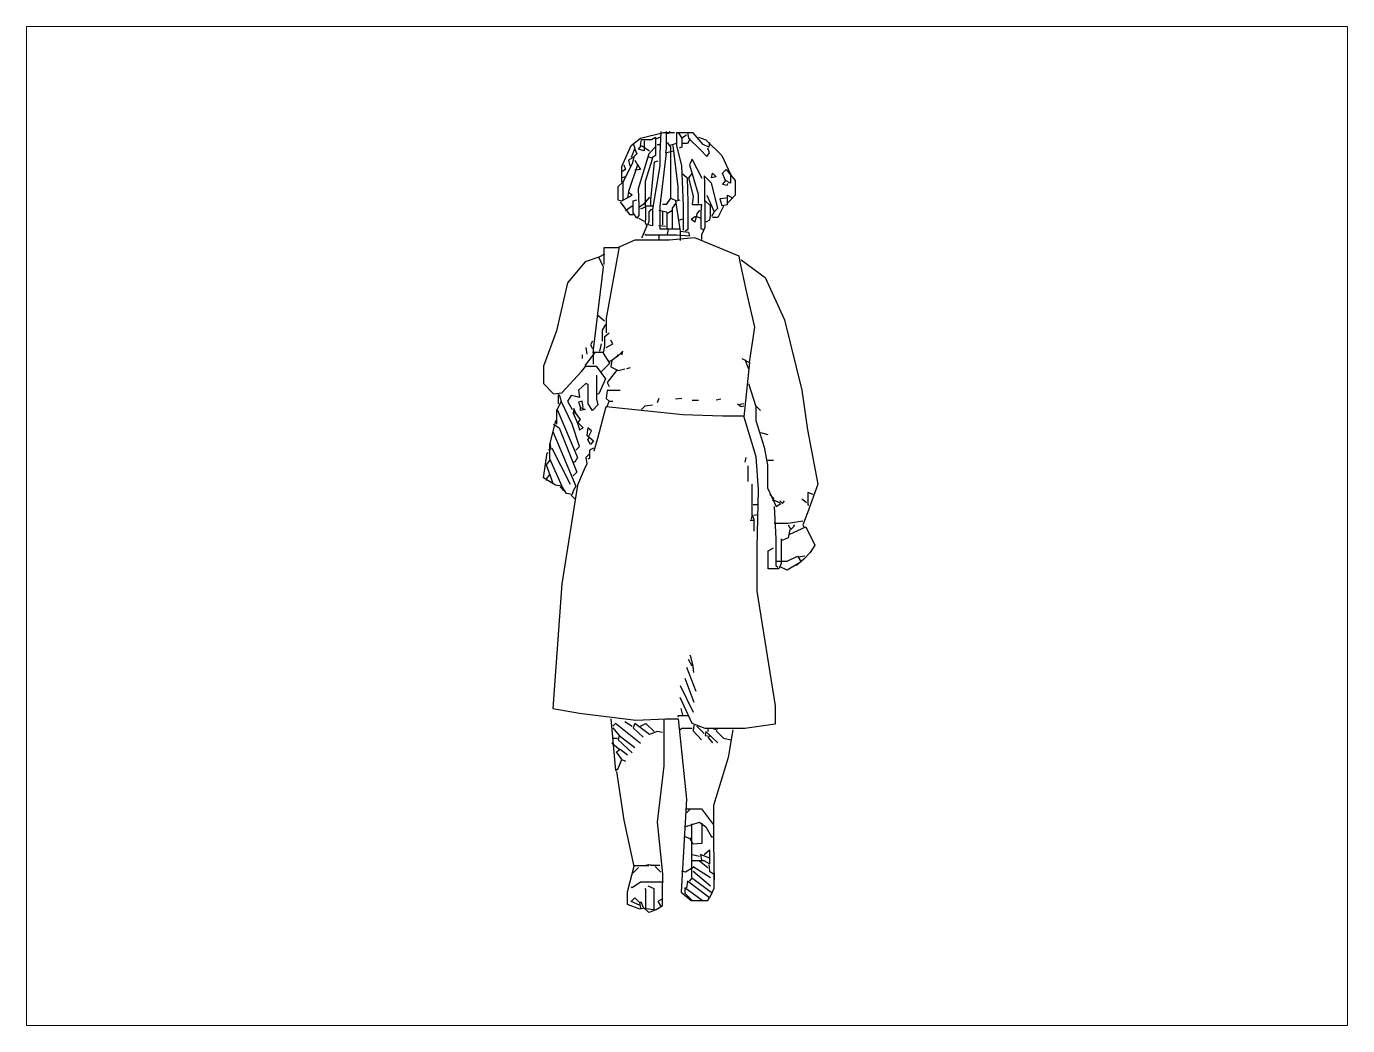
# Paper-space layout 'Drawing530' of a CAD drawing. Header units: millimetres. Extents: x 10 to 635, y 1 to 474.
# The model-space entities are those that its viewports show. They can reach past a viewport. Long polylines and large blocks are cut down to what shows.
import ezdxf

# ---------------------------------------------------------------- set-up
doc = ezdxf.new("R2010")
doc.units = ezdxf.units.MM
doc.layers.add('Standard', color=7, linetype='Continuous')

msp = doc.modelspace()

# ---------------------------------------------------------------- linework, layer by layer
at = {"layer": 'Standard', "linetype": 'Continuous'}
for points in [[(264.204, 399.113), (264.204, 400.246), (264.871, 401.779), (265.537, 402.312), (267.204, 402.712), (268.004, 402.712)], [(267.004, 402.779), (266.937, 401.179), (266.937, 400.312), (266.404, 397.179), (266.404, 395.979), (266.071, 396.045), (266.171, 396.312), (266.171, 396.979), (266.337, 397.179), (266.404, 397.113)], [(267.404, 402.779), (267.404, 401.579), (267.337, 401.246), (267.937, 401.379)], [(267.671, 402.779), (267.537, 402.646), (267.404, 402.646)], [(270.537, 401.979), (270.471, 401.646), (270.071, 401.846), (269.337, 402.679), (268.137, 402.679), (268.137, 401.779), (268.504, 400.312), (268.621, 397.446), (268.621, 395.646)], [(268.271, 402.712), (268.537, 402.312)], [(268.937, 402.712), (269.004, 402.312), (269.871, 401.446), (270.337, 400.979), (270.537, 401.246), (270.404, 401.579)], [(265.004, 401.913), (265.137, 401.579), (264.871, 400.913)], [(266.671, 401.712), (266.137, 401.179), (265.371, 398.646), (265.421, 397.446), (265.421, 396.712), (265.271, 396.512), (265.004, 396.913), (265.004, 397.779), (265.271, 397.846)], [(265.804, 402.113), (265.804, 401.379), (265.404, 401.512), (265.604, 401.779), (266.204, 401.379)], [(265.537, 401.779), (265.604, 402.212), (266.337, 402.212), (266.637, 402.379), (266.637, 401.045), (266.337, 400.846), (266.071, 400.979)], [(267.004, 402.379), (266.671, 402.246)], [(266.737, 401.846), (267.004, 401.846)], [(267.471, 401.979), (267.704, 401.646), (267.704, 397.979), (267.404, 397.512), (267.137, 397.512)], [(268.137, 401.913), (267.671, 401.779)], [(267.871, 401.779), (268.237, 398.779), (268.237, 397.846)], [(268.871, 402.512), (268.537, 402.312), (268.537, 401.646), (268.337, 401.579)], [(269.137, 402.246), (268.937, 401.913), (268.604, 401.913)], [(269.737, 402.379), (270.271, 402.179), (271.404, 401.045), (272.037, 399.712), (272.037, 399.045), (271.671, 399.246), (271.471, 399.779), (271.737, 400.045), (272.371, 399.246), (272.371, 398.179), (271.804, 397.579)], [(265.071, 400.913), (264.937, 400.446), (264.271, 399.113), (263.904, 398.779), (263.904, 397.846), (264.204, 397.779), (264.937, 398.179), (264.671, 398.379)], [(265.137, 400.712), (265.337, 400.379), (264.671, 398.446), (264.604, 397.979)], [(265.137, 401.512), (265.271, 401.179), (265.004, 400.913), (264.671, 400.712), (264.737, 400.379), (264.804, 400.312)], [(266.404, 400.846), (265.871, 399.179), (265.871, 397.846), (265.871, 397.312), (265.537, 397.179)], [(267.404, 401.246), (266.937, 397.379), (266.937, 395.746), (268.337, 395.746)], [(270.004, 399.379), (269.271, 400.779), (269.071, 400.379), (269.704, 398.246), (269.704, 397.579)], [(264.337, 400.379), (264.471, 400.045), (264.137, 399.846)], [(265.337, 400.379), (265.537, 400.045), (265.137, 399.979)], [(266.804, 400.646), (266.537, 400.579), (266.271, 397.846), (266.271, 397.446)], [(268.537, 399.779), (268.904, 399.446), (268.954, 397.712), (268.954, 395.712), (268.804, 395.579)], [(269.271, 399.779), (269.004, 399.446), (269.337, 398.113), (269.271, 397.512), (269.937, 397.512), (269.904, 396.979), (269.904, 395.779), (270.071, 395.712)], [(270.737, 399.779), (271.004, 399.512), (270.671, 399.446), (270.737, 399.779)], [(264.471, 399.512), (264.204, 399.446)], [(264.271, 399.113), (264.271, 397.846)], [(270.871, 396.979), (271.137, 397.246), (270.671, 399.045), (270.137, 399.579), (270.171, 399.045), (270.154, 398.113), (270.179, 397.246), (270.179, 395.846), (269.937, 395.312), (269.937, 394.979)], [(271.671, 399.246), (271.471, 398.979), (271.804, 398.913), (271.871, 399.045)], [(266.204, 398.045), (265.737, 397.512), (265.471, 397.312)], [(267.737, 397.979), (268.137, 397.779), (268.404, 397.846)], [(270.337, 398.179), (270.871, 396.979), (270.671, 396.646)], [(271.737, 397.979), (271.271, 397.913), (271.404, 397.446), (271.837, 397.512), (271.837, 398.179), (272.204, 397.979)], [(264.071, 397.712), (264.737, 396.779), (265.004, 396.779)], [(264.937, 397.379), (264.471, 397.045)], [(265.904, 397.312), (265.904, 396.512), (265.871, 396.179), (266.004, 395.979), (265.671, 395.179), (265.604, 395.113)], [(268.071, 397.779), (268.404, 395.579), (269.004, 395.512), (269.071, 395.212), (268.137, 395.295), (267.137, 395.304), (265.937, 395.304), (265.871, 395.379)], [(266.471, 397.379), (265.937, 397.379)], [(266.871, 397.113), (267.404, 396.979), (267.471, 396.913)], [(267.137, 397.045), (267.137, 396.045)], [(267.804, 397.045), (267.437, 396.846), (267.437, 395.779)], [(268.071, 397.579), (267.837, 397.246), (267.837, 395.712)], [(269.804, 397.113), (269.604, 396.846), (269.471, 396.246), (269.204, 396.446), (269.471, 396.646), (269.537, 396.579)], [(270.204, 397.779), (270.571, 397.446), (270.571, 396.712), (270.537, 396.379), (270.271, 396.246)], [(271.537, 397.379), (271.137, 396.579), (270.737, 396.579)], [(265.404, 396.512), (265.804, 396.312)], [(267.337, 395.913), (266.871, 395.979)], [(268.604, 396.446), (268.337, 396.379)], [(269.604, 396.646), (269.871, 396.512)], [(272.871, 386.379), (273.404, 386.113), (273.804, 388.646), (273.204, 391.246), (272.737, 393.379), (272.671, 393.779), (269.471, 395.113), (267.604, 394.946), (265.137, 394.946), (263.871, 394.379), (262.904, 394.379), (262.904, 393.179)], [(266.871, 395.312), (266.871, 394.979)], [(267.537, 395.712), (267.471, 395.379)], [(268.404, 395.579), (268.404, 394.913)], [(264.004, 394.446), (263.071, 389.312), (263.071, 388.246)], [(262.137, 385.979), (262.137, 387.045), (262.871, 392.979), (262.537, 393.712), (261.537, 393.379), (260.271, 391.846), (259.471, 388.379), (258.537, 385.846), (258.537, 384.579), (259.271, 383.846), (259.871, 383.913), (261.271, 385.446), (261.604, 385.846), (262.337, 385.846), (263.004, 384.913), (262.537, 383.846), (262.337, 383.779)], [(262.937, 393.913), (262.537, 393.712)], [(272.804, 393.512), (274.537, 392.246), (275.937, 389.179), (277.204, 384.113), (277.604, 381.246), (278.337, 377.312), (277.604, 375.246), (277.271, 374.379), (277.337, 374.246)], [(262.471, 389.512), (262.937, 389.113)], [(263.004, 388.846), (262.771, 388.446), (262.771, 387.646)], [(262.071, 387.646), (261.937, 387.379), (262.071, 387.113)], [(262.604, 386.913), (262.737, 387.446)], [(262.737, 385.446), (263.337, 386.045), (262.871, 386.779), (262.971, 387.312), (262.971, 387.979), (263.271, 388.246)], [(263.071, 387.179), (263.537, 387.446), (263.404, 387.712)], [(261.337, 386.646), (261.337, 386.379)], [(262.271, 386.846), (261.537, 385.913), (261.537, 385.779)], [(261.604, 387.179), (261.671, 386.712)], [(262.071, 386.846), (262.871, 386.846)], [(263.937, 386.579), (263.471, 386.246), (263.271, 386.179)], [(264.071, 386.712), (263.471, 386.246), (263.404, 385.779), (263.937, 385.512), (264.404, 385.646)], [(264.204, 386.646), (264.271, 386.913), (263.937, 386.579), (263.871, 386.646)], [(263.804, 385.512), (263.137, 384.646), (263.271, 384.379)], [(264.804, 385.712), (264.537, 385.646)], [(273.404, 386.113), (273.004, 382.179), (273.871, 379.312), (274.037, 376.913), (273.954, 372.779), (273.954, 369.579), (275.271, 361.312), (275.271, 359.979), (273.071, 359.679), (270.204, 359.679), (269.271, 360.045), (268.404, 361.913)], [(273.071, 386.312), (273.337, 385.646)], [(262.371, 385.179), (262.371, 383.446), (262.471, 383.045), (262.071, 382.646), (261.771, 383.113), (261.771, 384.512), (261.604, 384.579), (261.071, 384.113), (261.137, 383.579), (260.871, 383.646), (260.537, 383.712), (260.271, 383.312), (260.604, 382.712)], [(273.337, 384.579), (273.871, 382.913), (273.871, 381.913), (274.471, 379.979), (274.704, 378.712), (274.704, 377.045), (275.337, 375.712), (275.671, 375.913)], [(259.604, 383.779), (259.604, 383.113)], [(259.671, 383.779), (259.804, 383.312)], [(264.071, 384.079), (263.137, 384.079), (263.071, 383.512), (263.271, 383.312)], [(259.471, 382.712), (259.471, 381.979), (259.471, 381.646)], [(260.871, 379.779), (261.137, 380.045), (260.604, 381.646), (259.804, 383.312), (259.537, 382.712), (261.004, 379.246), (260.804, 378.913), (260.737, 378.913)], [(260.871, 382.446), (260.737, 382.779), (260.671, 382.446), (261.004, 381.712), (261.204, 381.979), (260.871, 382.446), (260.671, 382.446)], [(261.404, 382.846), (261.337, 383.312), (261.071, 383.246), (261.204, 382.846), (261.537, 382.712), (261.204, 382.646), (261.204, 382.846)], [(262.204, 379.712), (262.471, 380.646), (263.071, 382.913), (268.604, 382.346), (271.471, 382.262), (273.004, 382.262)], [(263.137, 382.913), (263.271, 383.312), (263.537, 383.312)], [(265.604, 382.712), (265.871, 382.979), (266.404, 383.045)], [(266.871, 383.512), (266.737, 383.179)], [(268.537, 383.512), (268.071, 383.446)], [(269.271, 383.379), (269.737, 383.379)], [(271.337, 383.446), (271.004, 383.379)], [(272.537, 383.113), (272.804, 382.913), (273.004, 382.979)], [(273.004, 383.113), (272.604, 383.045)], [(273.871, 382.979), (274.204, 382.646)], [(259.404, 381.913), (259.004, 380.246), (259.071, 379.846), (258.871, 379.779)], [(259.271, 381.646), (259.671, 381.379), (260.937, 378.179), (260.671, 377.913)], [(261.004, 381.712), (261.137, 381.246), (261.404, 381.379), (261.071, 381.712)], [(259.204, 381.113), (260.871, 377.179), (260.671, 376.846), (260.604, 376.579), (260.204, 376.646), (259.871, 377.179)], [(261.804, 380.779), (262.004, 381.179), (261.737, 381.379), (261.671, 380.846), (262.137, 380.446), (261.937, 380.179), (261.737, 380.512), (261.871, 380.712)], [(274.204, 381.045), (274.737, 380.913)], [(258.971, 380.246), (258.971, 379.179), (259.871, 377.179), (259.404, 377.246), (258.537, 377.779), (258.804, 379.579), (258.871, 379.579)], [(259.137, 379.913), (260.471, 377.312)], [(262.137, 379.913), (261.871, 379.779), (261.871, 379.179), (261.737, 379.113)], [(259.004, 379.045), (258.737, 378.712), (259.204, 377.379)], [(261.871, 379.512), (261.604, 379.246), (261.671, 378.779), (261.471, 378.379), (261.004, 377.246), (259.871, 370.113), (259.204, 361.113), (261.137, 360.779), (265.204, 360.279), (267.337, 360.363), (268.271, 360.363), (268.871, 354.579), (268.471, 347.846), (269.204, 347.246), (270.404, 347.246), (270.537, 347.446)], [(273.137, 379.246), (273.071, 378.913)], [(274.737, 379.045), (275.137, 379.045)], [(259.004, 378.045), (258.737, 377.712), (258.737, 377.579)], [(273.304, 378.646), (273.304, 377.512)], [(259.737, 377.113), (260.004, 376.846)], [(273.571, 377.312), (273.587, 376.446), (273.587, 374.979), (273.537, 374.779)], [(260.537, 376.512), (260.804, 376.246)], [(274.871, 376.579), (275.137, 376.312), (275.071, 376.113)], [(275.137, 376.179), (275.604, 375.979)], [(275.604, 376.113), (275.804, 375.913), (275.937, 376.113)], [(277.537, 375.979), (277.271, 376.179), (277.204, 376.246)], [(278.004, 376.579), (277.637, 376.712), (277.637, 375.846), (277.671, 375.779)], [(273.604, 375.113), (273.737, 374.779), (273.737, 373.913)], [(273.671, 375.846), (274.071, 375.846)], [(274.004, 375.113), (273.737, 375.045)], [(275.204, 375.712), (275.304, 373.379), (275.304, 371.446), (275.471, 371.312)], [(273.471, 374.712), (273.737, 374.712)], [(277.271, 374.646), (276.204, 374.479), (275.204, 374.479)], [(276.337, 374.045), (276.204, 373.446), (275.737, 373.246)], [(276.204, 374.379), (276.404, 374.045), (276.671, 374.312), (276.604, 374.379)], [(276.337, 373.712), (277.471, 374.246), (278.137, 372.913), (277.804, 372.379), (277.337, 371.913), (276.804, 371.446)], [(275.704, 373.379), (275.704, 371.579), (275.537, 371.212), (274.771, 371.212), (274.771, 372.512), (275.137, 372.712)], [(275.337, 371.746), (276.137, 371.746), (276.871, 372.113), (277.137, 371.712), (276.137, 371.113), (275.671, 371.312)], [(277.404, 372.113), (276.937, 372.045)], [(269.271, 364.179), (269.004, 364.646)], [(269.404, 363.712), (269.337, 364.179), (269.204, 364.779), (269.137, 364.979)], [(268.871, 364.113), (269.537, 362.379)], [(268.404, 362.779), (269.337, 360.846)], [(268.737, 363.312), (269.404, 361.579)], [(268.604, 360.646), (268.471, 361.113)], [(263.404, 360.379), (263.737, 356.646), (263.937, 356.779), (264.204, 357.446), (264.471, 357.312)], [(265.537, 358.579), (263.737, 360.045), (263.537, 359.846)], [(263.537, 359.712), (264.004, 359.179), (263.937, 358.846), (264.937, 357.913)], [(264.404, 360.179), (264.937, 359.846)], [(267.137, 359.379), (266.737, 359.446), (266.204, 359.246), (265.137, 360.045), (265.004, 359.712), (265.737, 359.045)], [(267.237, 360.312), (267.237, 356.979), (266.737, 352.913), (267.137, 349.179), (267.104, 347.979), (267.104, 346.846), (266.671, 346.579), (266.137, 346.379), (265.737, 346.779), (265.604, 347.113), (265.471, 347.113)], [(265.537, 359.846), (265.937, 360.045), (266.537, 359.446)], [(269.004, 360.579), (268.271, 360.579), (268.204, 360.512)], [(269.271, 359.679), (268.537, 359.679), (268.404, 359.579)], [(269.404, 359.913), (269.337, 359.512), (269.937, 358.846)], [(269.604, 359.846), (270.137, 359.312)], [(270.404, 359.712), (270.404, 359.446)], [(263.537, 358.979), (263.871, 358.979)], [(264.004, 359.179), (265.137, 358.312)], [(271.137, 358.646), (270.271, 359.446), (270.204, 359.179), (270.537, 359.113), (270.604, 359.179)], [(270.404, 359.045), (270.737, 358.646)], [(270.804, 359.646), (271.071, 359.579)], [(272.204, 359.579), (271.871, 357.579), (270.804, 354.113), (270.804, 352.779)], [(271.004, 359.512), (271.537, 358.979), (271.871, 358.913), (272.071, 358.846)], [(263.471, 358.646), (264.004, 358.179)], [(264.204, 357.446), (263.804, 357.979), (264.071, 358.179), (264.604, 357.779)], [(263.804, 356.579), (264.337, 353.045), (265.071, 349.712), (264.571, 347.846), (264.571, 346.979), (265.471, 346.646), (265.737, 346.712)], [(268.871, 353.879), (269.937, 353.879), (270.804, 352.712), (270.837, 348.779), (270.837, 348.113), (270.537, 347.446), (268.937, 348.646), (268.871, 348.179)], [(269.137, 353.846), (268.871, 353.579)], [(268.737, 352.579), (269.804, 352.913), (270.271, 352.579), (270.671, 351.846), (270.804, 351.846)], [(269.971, 352.846), (269.971, 351.379), (269.337, 351.312), (269.137, 351.712), (269.204, 351.779)], [(269.237, 352.779), (269.237, 348.913), (270.737, 347.779)], [(268.671, 351.913), (269.137, 351.712)], [(270.137, 350.579), (270.537, 350.913), (270.537, 349.913), (270.137, 350.113), (269.471, 350.113), (269.271, 350.113)], [(269.271, 350.579), (269.804, 350.446)], [(270.537, 350.312), (269.871, 350.579), (269.937, 350.179)], [(265.404, 349.646), (265.004, 349.246)], [(266.137, 349.746), (265.137, 349.746), (265.071, 349.712)], [(265.804, 349.779), (266.137, 349.846), (266.671, 349.779)], [(266.271, 349.812), (266.937, 349.812)], [(266.604, 349.712), (267.004, 349.312)], [(269.337, 349.646), (268.804, 349.312), (268.537, 349.379)], [(269.337, 349.712), (270.604, 348.913)], [(269.337, 349.379), (270.604, 348.312)], [(269.804, 350.113), (270.404, 349.646)], [(270.471, 349.846), (270.537, 349.379), (270.804, 349.179)], [(270.871, 349.246), (270.871, 348.712)], [(267.204, 348.579), (265.537, 348.579), (264.937, 348.179), (264.871, 348.246)], [(266.071, 348.312), (266.504, 348.113), (266.504, 346.579), (265.937, 346.646), (265.937, 348.045), (265.871, 348.113)], [(269.271, 348.913), (269.071, 348.646)], [(265.471, 346.913), (264.871, 347.179), (265.137, 347.446), (265.471, 347.113), (265.537, 346.712)], [(267.137, 347.379), (266.804, 347.179), (267.004, 346.846)], [(270.004, 347.246), (268.737, 348.179), (268.737, 347.779), (269.271, 347.246)]]:
    msp.add_lwpolyline(points, dxfattribs=at)

psp = doc.layouts.new('Drawing530')

# ---------------------------------------------------------------- viewports
at = {"layer": '0'}
psp.add_viewport(center=(322.54, 237.65), size=(624.91, 472.5733), view_center_point=(268.901, 374.296), view_height=72.14544, dxfattribs=at)

doc.saveas('drawing.dxf')
